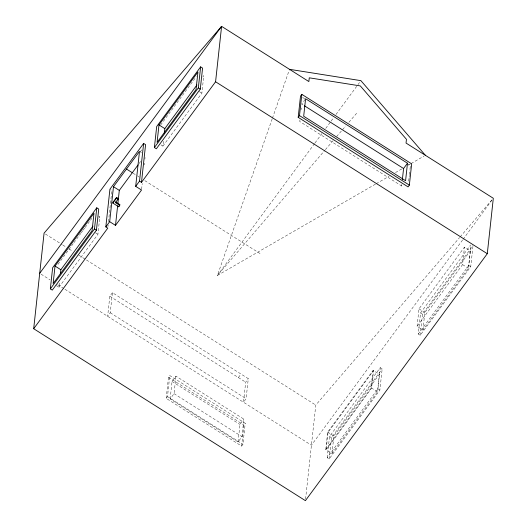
<?xml version="1.0" encoding="UTF-8"?>
<svg xmlns="http://www.w3.org/2000/svg" width="527" height="527" viewBox="0 0 527 527"><rect width="100%" height="100%" fill="white"/><g stroke="black" fill="none" stroke-linecap="round" stroke-linejoin="round"><path stroke-width="0.4" stroke-dasharray="2.63 1.98" d="M56.369 285.594L58.958 287.235L59.564 281.675M58.958 287.235L97.923 234.331L99.827 216.841L98.529 216.017M107.949 226.531L108.121 224.924M108.47 221.715L111.869 190.431L110.571 189.608M112.422 292.683L109.82 296.22L107.64 316.286L110.242 312.755L112.422 292.683L248.283 378.649L246.102 398.715L243.5 402.253L245.681 382.18L248.283 378.649M141.618 189.226L142.237 183.534M144.266 164.819L144.444 163.192M144.885 159.128L145.063 157.501M160.966 144.866L162.909 146.098L163.429 141.328M166.203 398.366L168.488 377.319L169.786 375.553L245.226 423.286L242.934 444.327L241.636 446.099L166.203 398.366L167.5 396.6L169.786 375.553M162.909 146.098L201.881 93.187L203.778 75.697L202.803 77.021M170.149 398.959L172.046 381.469L175.952 376.173L243.882 419.156L241.979 436.646L238.079 441.942L170.149 398.959L174.048 393.662L175.952 376.173M238.079 441.942L239.976 424.452L243.882 419.156M241.636 446.099L243.922 425.052L245.226 423.286M299.955 119.945L299.784 121.539L401.679 186.011L402.654 184.687M301.082 109.609L301.253 108.022M305.581 499.023L315.785 405.098L459.623 237.525M325.765 449.584L327.669 432.094L373.136 370.356L379.354 374.289L377.457 391.785L331.984 453.523L325.765 449.584L371.239 387.846L373.136 370.356M327.221 457.699L329.527 436.501L380.231 367.655L382.174 368.88L379.875 390.079L329.164 458.931L327.221 457.699L377.931 388.847L380.231 367.655M329.164 458.931L331.47 437.733L382.174 368.88M331.984 453.523L333.887 436.027L379.354 374.289M401.679 186.011L401.851 184.424M408.675 181.156L409.295 175.432M409.387 174.615L409.92 169.707M410.006 168.89L410.362 165.623L408.28 164.299M417.094 326.351L418.998 308.862L464.465 247.123L470.301 250.812L468.398 268.302L422.931 330.04L417.094 326.351L462.568 264.613L464.465 247.123M472.943 246.386L470.743 266.655L420.197 335.277L418.254 334.052L420.546 312.972L470.598 245.009M420.197 335.277L422.489 314.204L473.029 245.575M422.931 330.04L424.828 312.551L470.301 250.812M418.254 334.052L468.793 265.424L471 245.16M272.169 118.931L217.394 275.483L375.52 184.107M272.439 118.16L289.251 70.104M140.287 151.848L141.73 149.885M57.983 264.356L73.503 243.283M73.984 242.631L80.776 233.408M81.263 232.75L82.713 230.773M83.2 230.115L84.656 228.138M85.143 227.486L89.992 220.899M90.473 220.24L91.929 218.264M160.577 125.11L196.222 76.711M98.852 218.165L99.827 216.841M139.062 163.561L140.992 160.946M305.1 99.412L301.681 104.05L303.763 105.36M314.527 143.607L217.394 275.483L324.843 150.307M315.014 142.942L321.845 133.667M325.752 128.364L330.633 121.737M331.121 121.072L333.558 117.758M336.002 114.445L357.477 85.288M357.965 84.623L360.89 80.651M238.388 377.569L240.991 374.038M462.587 239.989L311.424 445.229L64.663 289.092M463.081 239.33L491.849 200.267M325.376 149.681L333.393 140.34M336.601 136.605L345.692 126.019M348.9 122.277L357.451 112.317M460.157 236.9L492.244 199.522M376.232 183.699L389.058 176.288M395.467 172.586L402.588 168.469M408.287 165.175L410.421 163.943M411.139 163.528L423.958 156.117M302.597 97.429L304.685 98.753M199.285 91.553L201.881 93.187M468.793 265.424L470.743 266.655M462.568 264.613L468.398 268.302M418.998 308.862L424.828 312.551M420.546 312.972L422.489 314.204M140.149 151.776L141.44 152.599M133.015 173.166L137.185 175.801M137.883 176.242L139.273 177.125M144.839 180.642L260.984 254.139M377.931 388.847L379.875 390.079M371.239 387.846L377.457 391.785M95.334 232.69L97.923 234.331M45.46 234.047L62.14 244.6M62.832 245.042L66.31 247.235M69.09 248.994L72.561 251.195M78.813 255.154L85.763 259.547M86.461 259.989L315.785 405.098M327.669 432.094L333.887 436.027M109.82 296.22L245.681 382.18M329.527 436.501L331.47 437.733M110.242 312.755L246.102 398.715M41.093 274.178L50.105 279.883M57.733 284.705L63.971 288.651M168.488 377.319L243.922 425.052M172.046 381.469L239.976 424.452M174.048 393.662L241.979 436.646M167.5 396.6L242.934 444.327M328.057 432.338L326.154 449.827L371.627 388.089L373.524 370.6L328.057 432.338"/><path stroke-width="0.79" d="M33.688 328.723L44.07 233.165L221.59 26.35L308.862 81.566L309.27 77.818L360.323 85.914L406.449 139.306L406.04 143.061L493.312 198.277L487.291 253.698L305.41 500.65L33.688 328.723L107.771 228.132L105.828 226.9L109.926 189.2L143.64 143.423L145.584 144.655L141.486 182.355L139.543 181.123L143.64 143.423M50.348 288.882L52.647 267.736L96.777 207.816L98.72 209.048L96.421 230.194L52.292 290.113L50.348 288.882L94.478 228.962L96.777 207.816M55.025 266.056L53.128 283.546L92.093 230.642L93.997 213.152L55.025 266.056L60.862 269.745L60.427 273.724M109.675 221.683L113.476 186.696L139.497 151.368L135.696 186.347L141.526 190.036L115.505 225.372L109.675 221.683L105.828 226.9M112.857 203.079L112.936 202.342L116.579 197.394L118.134 198.376L118.055 199.114L115.453 202.645L119.728 205.352L118.687 206.768L112.857 203.079L116.5 198.132L116.579 197.394M115.453 202.645L115.532 201.913L119.807 204.614L119.728 205.352M115.505 225.372L117.626 205.846M117.896 203.402L119.306 190.385L138.1 164.872M118.687 206.768L119.807 204.614M154.398 147.553L156.684 126.533L200.629 66.863L202.572 68.095L200.293 89.109L156.341 148.779L154.398 147.553L198.343 87.884L200.629 66.863M158.983 124.919L157.079 142.409L196.044 89.498L197.948 72.008L158.983 124.919L164.813 128.608L164.292 133.377M141.486 182.355L215.576 81.771L221.59 26.35L39.709 273.302M298.203 117.369L300.509 96.112L301.813 94.346L411.666 163.857L409.354 185.115L408.056 186.881L298.203 117.369L299.501 115.604L301.813 94.346M402.371 179.648L403.577 168.521L407.483 163.218L305.588 98.747L303.684 116.236L405.579 180.715L407.483 163.218M60.862 269.745L93.009 226.096M164.813 128.608L196.96 84.959M135.696 186.347L139.543 181.123M289.521 69.333L360.89 80.651L425.381 155.294M304.454 105.802L403.577 168.521M299.501 115.604L409.354 185.115M215.576 81.771L487.291 253.698M198.343 87.884L200.293 89.109M126.487 169.035L132.317 172.724M113.476 186.696L119.306 190.385M116.5 198.132L118.055 199.114M94.478 228.962L96.421 230.194"/></g></svg>
